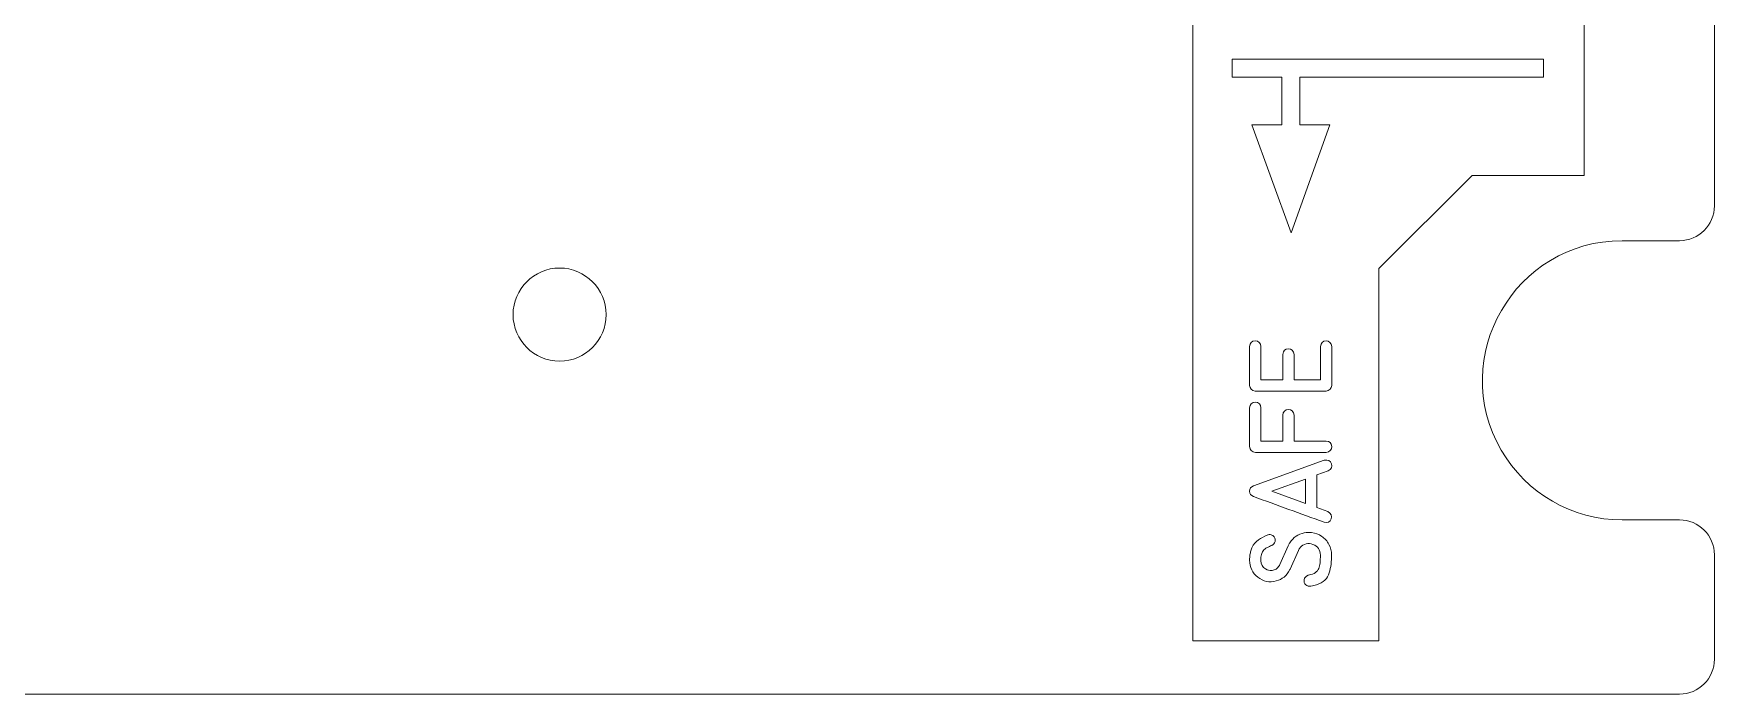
# Model space of a CAD drawing. Header units: millimetres. Extents: x -73 to 73, y -125 to 125.
# Drawn here: x 0 to 72.2, y 50.9 to 79.3 of the extents above; entities that cross this region are included whole.
import ezdxf

# ---------------------------------------------------------------- set-up
doc = ezdxf.new("R2010")
doc.units = ezdxf.units.MM
doc.header["$MEASUREMENT"] = 0
doc.layers.add('Layer 1', color=7, linetype='Continuous')

msp = doc.modelspace()

# ---------------------------------------------------------------- linework, layer by layer
at = {"layer": 'Layer 1', "color": 250, "lineweight": 9}
msp.add_ellipse((22.6024, 67.1854), major_axis=(2.0001, 0), ratio=0.99995, dxfattribs=at)
msp.add_open_spline([(31.5251, 125.474), (31.5251, 125.474), (70.7249, 125.474), (70.7249, 125.474), (70.7249, 125.474), (71.1229, 125.4742), (71.5029, 125.3163), (71.7846, 125.035), (71.7846, 125.035), (72.0662, 124.7537), (72.2246, 124.3721), (72.2249, 123.974), (72.2249, 123.974), (72.2249, 123.974), (72.2249, 119.4865), (72.2249, 119.4865), (72.2249, 119.4865), (72.2251, 119.0884), (72.0672, 118.7084), (71.7859, 118.4268), (71.7859, 118.4268), (71.5046, 118.1451), (71.1229, 117.9867), (70.7249, 117.9865), (70.7249, 117.9865), (70.7249, 117.9865), (68.2624, 117.9865), (68.2624, 117.9865), (68.2624, 117.9865), (66.1188, 117.9865), (64.138, 116.8429), (63.0662, 114.9865), (63.0662, 114.9865), (61.9944, 113.1301), (61.9944, 110.8429), (63.0662, 108.9865), (63.0662, 108.9865), (64.138, 107.1301), (66.1188, 105.9865), (68.2624, 105.9865), (68.2624, 105.9865), (68.2624, 105.9865), (70.7249, 105.9865), (70.7249, 105.9865), (70.7249, 105.9865), (71.1229, 105.9867), (71.5029, 105.8288), (71.7846, 105.5475), (71.7846, 105.5475), (72.0662, 105.2662), (72.2246, 104.8846), (72.2249, 104.4865), (72.2249, 104.4865), (72.2249, 104.4865), (72.2249, 92.9365), (72.2249, 92.9365), (72.2249, 92.9365), (72.2249, 92.9365), (72.2249, 83.4115), (72.2249, 83.4115), (72.2249, 83.4115), (72.2249, 83.4115), (72.2249, 71.8614), (72.2249, 71.8614), (72.2249, 71.8614), (72.2251, 71.0342), (71.552, 70.3616), (70.7249, 70.3614), (70.7249, 70.3614), (70.7249, 70.3614), (68.2624, 70.3614), (68.2624, 70.3614), (68.2624, 70.3614), (63.6528, 70.3614), (60.7614, 65.3534), (63.0662, 61.3614), (63.0662, 61.3614), (64.138, 59.505), (66.1188, 58.3614), (68.2624, 58.3614), (68.2624, 58.3614), (68.2624, 58.3614), (70.7249, 58.3614), (70.7249, 58.3614), (70.7249, 58.3614), (71.552, 58.3616), (72.2246, 57.6885), (72.2249, 56.8614), (72.2249, 56.8614), (72.2249, 56.8614), (72.2249, 52.3739), (72.2249, 52.3739), (72.2249, 52.3739), (72.2251, 51.5467), (71.552, 50.8741), (70.7249, 50.8739), (70.7249, 50.8739), (23.5763, 50.8621), (-23.5763, 50.8621), (-70.7249, 50.8739), (-70.7249, 50.8739), (-71.552, 50.8741), (-72.2251, 51.5467), (-72.2249, 52.3739), (-72.2249, 52.3739), (-72.2249, 52.3739), (-72.2249, 56.8614), (-72.2249, 56.8614), (-72.2249, 56.8614), (-72.2246, 57.6885), (-71.552, 58.3616), (-70.7249, 58.3614), (-70.7249, 58.3614), (-70.7249, 58.3614), (-68.2624, 58.3614), (-68.2624, 58.3614), (-68.2624, 58.3614), (-63.6528, 58.3614), (-60.7614, 63.3694), (-63.0662, 67.3614), (-63.0662, 67.3614), (-64.138, 69.2178), (-66.1188, 70.3614), (-68.2624, 70.3614), (-68.2624, 70.3614), (-68.2624, 70.3614), (-70.7249, 70.3614), (-70.7249, 70.3614), (-70.7249, 70.3614), (-71.552, 70.3616), (-72.2251, 71.0342), (-72.2249, 71.8614), (-72.2249, 71.8614), (-72.2249, 71.8614), (-72.2249, 83.4115), (-72.2249, 83.4115), (-72.2249, 83.4115), (-72.2249, 83.4115), (-72.2249, 92.9365), (-72.2249, 92.9365), (-72.2249, 92.9365), (-72.2249, 92.9365), (-72.2249, 104.4865), (-72.2249, 104.4865), (-72.2249, 104.4865), (-72.2246, 104.8846), (-72.0662, 105.2662), (-71.7846, 105.5475), (-71.7846, 105.5475), (-71.5029, 105.8288), (-71.1229, 105.9867), (-70.7249, 105.9865), (-70.7249, 105.9865), (-70.7249, 105.9865), (-68.2624, 105.9865), (-68.2624, 105.9865), (-68.2624, 105.9865), (-66.1188, 105.9865), (-64.138, 107.1301), (-63.0662, 108.9865), (-63.0662, 108.9865), (-61.9944, 110.8429), (-61.9944, 113.1301), (-63.0662, 114.9865), (-63.0662, 114.9865), (-64.138, 116.8429), (-66.1188, 117.9865), (-68.2624, 117.9865), (-68.2624, 117.9865), (-68.2624, 117.9865), (-70.7249, 117.9865), (-70.7249, 117.9865), (-70.7249, 117.9865), (-71.1229, 117.9867), (-71.5046, 118.1451), (-71.7859, 118.4268), (-71.7859, 118.4268), (-72.0672, 118.7084), (-72.2251, 119.0884), (-72.2249, 119.4865), (-72.2249, 119.4865), (-72.2249, 119.4865), (-72.2249, 123.974), (-72.2249, 123.974), (-72.2249, 123.974), (-72.2246, 124.3721), (-72.0662, 124.7537), (-71.7846, 125.035), (-71.7846, 125.035), (-71.5029, 125.3163), (-71.1229, 125.4742), (-70.7249, 125.474), (-70.7249, 125.474), (-70.7249, 125.474), (-31.5251, 125.474), (-31.5251, 125.474), (-31.5251, 125.474), (-31.5251, 125.474), (31.5251, 125.474), (31.5251, 125.474)], degree=3, knots=[0, 0, 0, 0, 0.0196078, 0.0196078, 0.0196078, 0.0196078, 0.0392157, 0.0392157, 0.0392157, 0.0392157, 0.0588235, 0.0588235, 0.0588235, 0.0588235, 0.0784314, 0.0784314, 0.0784314, 0.0784314, 0.0980392, 0.0980392, 0.0980392, 0.0980392, 0.1176471, 0.1176471, 0.1176471, 0.1176471, 0.1372549, 0.1372549, 0.1372549, 0.1372549, 0.1568627, 0.1568627, 0.1568627, 0.1568627, 0.1764706, 0.1764706, 0.1764706, 0.1764706, 0.1960784, 0.1960784, 0.1960784, 0.1960784, 0.2156863, 0.2156863, 0.2156863, 0.2156863, 0.2352941, 0.2352941, 0.2352941, 0.2352941, 0.254902, 0.254902, 0.254902, 0.254902, 0.2745098, 0.2745098, 0.2745098, 0.2745098, 0.2941176, 0.2941176, 0.2941176, 0.2941176, 0.3137255, 0.3137255, 0.3137255, 0.3137255, 0.3333333, 0.3333333, 0.3333333, 0.3333333, 0.3529412, 0.3529412, 0.3529412, 0.3529412, 0.372549, 0.372549, 0.372549, 0.372549, 0.3921569, 0.3921569, 0.3921569, 0.3921569, 0.4117647, 0.4117647, 0.4117647, 0.4117647, 0.4313725, 0.4313725, 0.4313725, 0.4313725, 0.4509804, 0.4509804, 0.4509804, 0.4509804, 0.4705882, 0.4705882, 0.4705882, 0.4705882, 0.4901961, 0.4901961, 0.4901961, 0.4901961, 0.5098039, 0.5098039, 0.5098039, 0.5098039, 0.5294118, 0.5294118, 0.5294118, 0.5294118, 0.5490196, 0.5490196, 0.5490196, 0.5490196, 0.5686275, 0.5686275, 0.5686275, 0.5686275, 0.5882353, 0.5882353, 0.5882353, 0.5882353, 0.6078431, 0.6078431, 0.6078431, 0.6078431, 0.627451, 0.627451, 0.627451, 0.627451, 0.6470588, 0.6470588, 0.6470588, 0.6470588, 0.6666667, 0.6666667, 0.6666667, 0.6666667, 0.6862745, 0.6862745, 0.6862745, 0.6862745, 0.7058824, 0.7058824, 0.7058824, 0.7058824, 0.7254902, 0.7254902, 0.7254902, 0.7254902, 0.745098, 0.745098, 0.745098, 0.745098, 0.7647059, 0.7647059, 0.7647059, 0.7647059, 0.7843137, 0.7843137, 0.7843137, 0.7843137, 0.8039216, 0.8039216, 0.8039216, 0.8039216, 0.8235294, 0.8235294, 0.8235294, 0.8235294, 0.8431373, 0.8431373, 0.8431373, 0.8431373, 0.8627451, 0.8627451, 0.8627451, 0.8627451, 0.8823529, 0.8823529, 0.8823529, 0.8823529, 0.9019608, 0.9019608, 0.9019608, 0.9019608, 0.9215686, 0.9215686, 0.9215686, 0.9215686, 0.9411765, 0.9411765, 0.9411765, 0.9411765, 0.9607843, 0.9607843, 0.9607843, 0.9607843, 1, 1, 1, 1], dxfattribs=at)
at = {"layer": 'Layer 1', "color": 114, "lineweight": 9}
msp.add_open_spline([(49.8117, 53.17), (49.8117, 53.17), (49.8117, 123.1701), (49.8117, 123.1701), (49.8117, 123.1701), (49.8117, 123.1701), (57.8117, 123.1701), (57.8117, 123.1701), (57.8117, 123.1701), (57.8117, 123.1701), (57.8117, 107.1701), (57.8117, 107.1701), (57.8117, 107.1701), (57.8117, 107.1701), (61.8117, 103.1701), (61.8117, 103.1701), (61.8117, 103.1701), (61.8117, 103.1701), (66.6314, 103.1701), (66.6314, 103.1701), (66.6314, 103.1701), (66.6314, 103.1701), (66.6314, 73.1701), (66.6314, 73.1701), (66.6314, 73.1701), (66.6314, 73.1701), (61.8117, 73.1701), (61.8117, 73.1701), (61.8117, 73.1701), (61.8117, 73.1701), (57.8117, 69.1701), (57.8117, 69.1701), (57.8117, 69.1701), (57.8117, 69.1701), (57.8117, 53.17), (57.8117, 53.17), (57.8117, 53.17), (57.8117, 53.17), (49.8117, 53.17), (49.8117, 53.17)], degree=3, knots=[0, 0, 0, 0, 0.0909091, 0.0909091, 0.0909091, 0.0909091, 0.1818182, 0.1818182, 0.1818182, 0.1818182, 0.2727273, 0.2727273, 0.2727273, 0.2727273, 0.3636364, 0.3636364, 0.3636364, 0.3636364, 0.4545455, 0.4545455, 0.4545455, 0.4545455, 0.5454545, 0.5454545, 0.5454545, 0.5454545, 0.6363636, 0.6363636, 0.6363636, 0.6363636, 0.7272727, 0.7272727, 0.7272727, 0.7272727, 0.8181818, 0.8181818, 0.8181818, 0.8181818, 1, 1, 1, 1], dxfattribs=at)
msp.add_open_spline([(49.8117, 53.17), (49.8117, 53.17), (49.8117, 123.1701), (49.8117, 123.1701), (49.8117, 123.1701), (49.8117, 123.1701), (57.8117, 123.1701), (57.8117, 123.1701), (57.8117, 123.1701), (57.8117, 123.1701), (57.8117, 107.1701), (57.8117, 107.1701), (57.8117, 107.1701), (57.8117, 107.1701), (61.8117, 103.1701), (61.8117, 103.1701), (61.8117, 103.1701), (61.8117, 103.1701), (66.6314, 103.1701), (66.6314, 103.1701), (66.6314, 103.1701), (66.6314, 103.1701), (66.6314, 73.1701), (66.6314, 73.1701), (66.6314, 73.1701), (66.6314, 73.1701), (61.8117, 73.1701), (61.8117, 73.1701), (61.8117, 73.1701), (61.8117, 73.1701), (57.8117, 69.1701), (57.8117, 69.1701), (57.8117, 69.1701), (57.8117, 69.1701), (57.8117, 53.17), (57.8117, 53.17), (57.8117, 53.17), (57.8117, 53.17), (49.8117, 53.17), (49.8117, 53.17)], degree=3, knots=[0, 0, 0, 0, 0.0909091, 0.0909091, 0.0909091, 0.0909091, 0.1818182, 0.1818182, 0.1818182, 0.1818182, 0.2727273, 0.2727273, 0.2727273, 0.2727273, 0.3636364, 0.3636364, 0.3636364, 0.3636364, 0.4545455, 0.4545455, 0.4545455, 0.4545455, 0.5454545, 0.5454545, 0.5454545, 0.5454545, 0.6363636, 0.6363636, 0.6363636, 0.6363636, 0.7272727, 0.7272727, 0.7272727, 0.7272727, 0.8181818, 0.8181818, 0.8181818, 0.8181818, 1, 1, 1, 1], dxfattribs=at)
at = {"layer": 'Layer 1', "color": 240, "lineweight": 9}
for points, knots in [([(52.3499, 75.3472), (52.3499, 75.3472), (54.0368, 70.692), (54.0368, 70.692), (54.0368, 70.692), (54.0368, 70.692), (55.6978, 75.3472), (55.6978, 75.3472), (55.6978, 75.3472), (55.6978, 75.3472), (54.4166, 75.3472), (54.4166, 75.3472), (54.4166, 75.3472), (54.4166, 75.3472), (54.4166, 77.384), (54.4166, 77.384), (54.4166, 77.384), (54.4166, 77.384), (64.8873, 77.384), (64.8873, 77.384), (64.8873, 77.384), (64.8873, 77.384), (64.8873, 78.17), (64.8873, 78.17), (64.8873, 78.17), (64.8873, 78.17), (51.5062, 78.17), (51.5062, 78.17), (51.5062, 78.17), (51.5062, 78.17), (51.5062, 77.384), (51.5062, 77.384), (51.5062, 77.384), (51.5062, 77.384), (53.631, 77.384), (53.631, 77.384), (53.631, 77.384), (53.631, 77.384), (53.631, 75.3472), (53.631, 75.3472), (53.631, 75.3472), (53.631, 75.3472), (52.3499, 75.3472), (52.3499, 75.3472)], [0, 0, 0, 0, 0.0833333, 0.0833333, 0.0833333, 0.0833333, 0.1666667, 0.1666667, 0.1666667, 0.1666667, 0.25, 0.25, 0.25, 0.25, 0.3333333, 0.3333333, 0.3333333, 0.3333333, 0.4166667, 0.4166667, 0.4166667, 0.4166667, 0.5, 0.5, 0.5, 0.5, 0.5833333, 0.5833333, 0.5833333, 0.5833333, 0.6666667, 0.6666667, 0.6666667, 0.6666667, 0.75, 0.75, 0.75, 0.75, 0.8333333, 0.8333333, 0.8333333, 0.8333333, 1, 1, 1, 1]), ([(52.7354, 65.8104), (52.7354, 65.8104), (52.7354, 64.3823), (52.7354, 64.3823), (52.7354, 64.3823), (52.7354, 64.3823), (53.6778, 64.3823), (53.6778, 64.3823), (53.6778, 64.3823), (53.6778, 64.3823), (53.6778, 65.4712), (53.6778, 65.4712), (53.6778, 65.4712), (53.7019, 65.634), (53.7837, 65.7152), (53.923, 65.7146), (53.923, 65.7146), (54.0629, 65.714), (54.1441, 65.6329), (54.167, 65.4712), (54.167, 65.4712), (54.167, 65.4712), (54.167, 64.3823), (54.167, 64.3823), (54.167, 64.3823), (54.167, 64.3823), (55.2988, 64.3823), (55.2988, 64.3823), (55.2988, 64.3823), (55.2988, 64.3823), (55.2988, 65.8104), (55.2988, 65.8104), (55.2988, 65.8104), (55.3229, 65.9721), (55.4035, 66.0532), (55.5416, 66.0532), (55.5416, 66.0532), (55.6792, 66.0532), (55.7598, 65.9721), (55.7827, 65.8104), (55.7827, 65.8104), (55.7827, 65.8104), (55.7827, 64.143), (55.7827, 64.143), (55.7827, 64.143), (55.7645, 63.9995), (55.6827, 63.9178), (55.5381, 63.8984), (55.5381, 63.8984), (55.5381, 63.8984), (52.4961, 63.8984), (52.4961, 63.8984), (52.4961, 63.8984), (52.3444, 63.9202), (52.2644, 64.0019), (52.255, 64.143), (52.255, 64.143), (52.255, 64.143), (52.255, 65.8104), (52.255, 65.8104), (52.255, 65.8104), (52.2679, 65.9721), (52.3485, 66.0532), (52.4972, 66.0526), (52.4972, 66.0526), (52.646, 66.0521), (52.7254, 65.9709), (52.7354, 65.8104)], [0, 0, 0, 0, 0.0555556, 0.0555556, 0.0555556, 0.0555556, 0.1111111, 0.1111111, 0.1111111, 0.1111111, 0.1666667, 0.1666667, 0.1666667, 0.1666667, 0.2222222, 0.2222222, 0.2222222, 0.2222222, 0.2777778, 0.2777778, 0.2777778, 0.2777778, 0.3333333, 0.3333333, 0.3333333, 0.3333333, 0.3888889, 0.3888889, 0.3888889, 0.3888889, 0.4444444, 0.4444444, 0.4444444, 0.4444444, 0.5, 0.5, 0.5, 0.5, 0.5555556, 0.5555556, 0.5555556, 0.5555556, 0.6111111, 0.6111111, 0.6111111, 0.6111111, 0.6666667, 0.6666667, 0.6666667, 0.6666667, 0.7222222, 0.7222222, 0.7222222, 0.7222222, 0.7777778, 0.7777778, 0.7777778, 0.7777778, 0.8333333, 0.8333333, 0.8333333, 0.8333333, 0.8888889, 0.8888889, 0.8888889, 0.8888889, 1, 1, 1, 1]), ([(55.5381, 61.265), (55.5381, 61.265), (52.4996, 61.265), (52.4996, 61.265), (52.4996, 61.265), (52.3479, 61.2856), (52.2668, 61.3673), (52.255, 61.5096), (52.255, 61.5096), (52.255, 61.5096), (52.255, 63.177), (52.255, 63.177), (52.255, 63.177), (52.2679, 63.3363), (52.3491, 63.4163), (52.499, 63.4163), (52.499, 63.4163), (52.6483, 63.4163), (52.7289, 63.3352), (52.7389, 63.1735), (52.7389, 63.1735), (52.7389, 63.1735), (52.7389, 61.7489), (52.7389, 61.7489), (52.7389, 61.7489), (52.7389, 61.7489), (53.6814, 61.7489), (53.6814, 61.7489), (53.6814, 61.7489), (53.6814, 61.7489), (53.6814, 62.8601), (53.6814, 62.8601), (53.6814, 62.8601), (53.6925, 63.0183), (53.7701, 63.0988), (53.9136, 63.1012), (53.9136, 63.1012), (54.0571, 63.1035), (54.1411, 63.023), (54.1652, 62.8601), (54.1652, 62.8601), (54.1652, 62.8601), (54.1652, 61.7489), (54.1652, 61.7489), (54.1652, 61.7489), (54.1652, 61.7489), (55.5381, 61.7489), (55.5381, 61.7489), (55.5381, 61.7489), (55.6969, 61.7377), (55.7768, 61.6595), (55.7792, 61.5155), (55.7792, 61.5155), (55.7815, 61.3714), (55.701, 61.2879), (55.5381, 61.265)], [0, 0, 0, 0, 0.0666667, 0.0666667, 0.0666667, 0.0666667, 0.1333333, 0.1333333, 0.1333333, 0.1333333, 0.2, 0.2, 0.2, 0.2, 0.2666667, 0.2666667, 0.2666667, 0.2666667, 0.3333333, 0.3333333, 0.3333333, 0.3333333, 0.4, 0.4, 0.4, 0.4, 0.4666667, 0.4666667, 0.4666667, 0.4666667, 0.5333333, 0.5333333, 0.5333333, 0.5333333, 0.6, 0.6, 0.6, 0.6, 0.6666667, 0.6666667, 0.6666667, 0.6666667, 0.7333333, 0.7333333, 0.7333333, 0.7333333, 0.8, 0.8, 0.8, 0.8, 0.8666667, 0.8666667, 0.8666667, 0.8666667, 1, 1, 1, 1]), ([(55.4505, 58.2629), (54.9437, 58.4464), (54.4375, 58.6304), (53.9318, 58.8144), (53.9318, 58.8144), (53.4262, 58.9991), (52.92, 59.1837), (52.4137, 59.3683), (52.4137, 59.3683), (52.3091, 59.4065), (52.2562, 59.4818), (52.255, 59.5941), (52.255, 59.5941), (52.2538, 59.707), (52.3067, 59.7828), (52.4137, 59.8216), (52.4137, 59.8216), (52.4137, 59.8216), (55.4587, 60.9258), (55.4587, 60.9258), (55.4587, 60.9258), (55.621, 60.9599), (55.7251, 60.9105), (55.7721, 60.7776), (55.7721, 60.7776), (55.8197, 60.6441), (55.7709, 60.5418), (55.6275, 60.4689), (55.6275, 60.4689), (55.6275, 60.4689), (55.1348, 60.292), (55.1348, 60.292), (55.1348, 60.292), (55.1348, 60.292), (55.1348, 58.8879), (55.1348, 58.8879), (55.1348, 58.8879), (55.1348, 58.8879), (55.6157, 58.7157), (55.6157, 58.7157), (55.6157, 58.7157), (55.7604, 58.6422), (55.8074, 58.5375), (55.7574, 58.4023), (55.7574, 58.4023), (55.708, 58.2665), (55.6051, 58.22), (55.4505, 58.2629)], [0, 0, 0, 0, 0.0769231, 0.0769231, 0.0769231, 0.0769231, 0.1538462, 0.1538462, 0.1538462, 0.1538462, 0.2307692, 0.2307692, 0.2307692, 0.2307692, 0.3076923, 0.3076923, 0.3076923, 0.3076923, 0.3846154, 0.3846154, 0.3846154, 0.3846154, 0.4615385, 0.4615385, 0.4615385, 0.4615385, 0.5384615, 0.5384615, 0.5384615, 0.5384615, 0.6153846, 0.6153846, 0.6153846, 0.6153846, 0.6923077, 0.6923077, 0.6923077, 0.6923077, 0.7692308, 0.7692308, 0.7692308, 0.7692308, 0.8461538, 0.8461538, 0.8461538, 0.8461538, 1, 1, 1, 1]), ([(54.6509, 60.1162), (54.6509, 60.1162), (53.204, 59.5923), (53.204, 59.5923), (53.204, 59.5923), (53.204, 59.5923), (54.6509, 59.0655), (54.6509, 59.0655), (54.6509, 59.0655), (54.6509, 59.0655), (54.6509, 60.1162), (54.6509, 60.1162)], [0, 0, 0, 0, 0.25, 0.25, 0.25, 0.25, 0.5, 0.5, 0.5, 0.5, 1, 1, 1, 1]), ([(53.204, 59.5923), (53.204, 59.5923), (54.6509, 60.1162), (54.6509, 60.1162), (54.6509, 60.1162), (54.6509, 60.1162), (53.204, 59.5923), (53.204, 59.5923)], [0, 0, 0, 0, 0.3333333, 0.3333333, 0.3333333, 0.3333333, 1, 1, 1, 1]), ([(53.9054, 57.2411), (53.9054, 57.2411), (53.9171, 57.2687), (53.9171, 57.2687), (53.9171, 57.2687), (53.9171, 57.2687), (53.9324, 57.2999), (53.9324, 57.2999), (53.9324, 57.2999), (53.9324, 57.2999), (53.9483, 57.3275), (53.9483, 57.3275), (53.9483, 57.3275), (53.9542, 57.3352), (53.9595, 57.3446), (53.9648, 57.354), (53.9648, 57.354), (53.9695, 57.364), (53.9753, 57.3734), (53.9806, 57.3828), (53.9806, 57.3828), (54.13, 57.6097), (54.3369, 57.7508), (54.6009, 57.8043), (54.6009, 57.8043), (54.7044, 57.8249), (54.8108, 57.8296), (54.9196, 57.8185), (54.9196, 57.8185), (55.076, 57.7996), (55.22, 57.745), (55.3529, 57.6538), (55.3529, 57.6538), (55.4858, 57.5627), (55.5881, 57.448), (55.6604, 57.3105), (55.6604, 57.3105), (55.7386, 57.1623), (55.7774, 57.0088), (55.7774, 56.8501), (55.7774, 56.8501), (55.7774, 56.5838), (55.7433, 56.3298), (55.6751, 56.0869), (55.6751, 56.0869), (55.6069, 55.8447), (55.4241, 55.6719), (55.1265, 55.569), (55.1265, 55.569), (55.0883, 55.5548), (55.0495, 55.5449), (55.0095, 55.5378), (55.0095, 55.5378), (54.969, 55.5307), (54.929, 55.5225), (54.8884, 55.5137), (54.8884, 55.5137), (54.8061, 55.4966), (54.7332, 55.5166), (54.6697, 55.5748), (54.6697, 55.5748), (54.6068, 55.6325), (54.5827, 55.7048), (54.5974, 55.7906), (54.5974, 55.7906), (54.6162, 55.8817), (54.6721, 55.9447), (54.7661, 55.9805), (54.7661, 55.9805), (54.7661, 55.9805), (54.782, 55.9858), (54.782, 55.9858), (54.782, 55.9858), (55.0313, 56.0405), (55.1801, 56.1369), (55.2283, 56.2739), (55.2283, 56.2739), (55.2765, 56.4115), (55.2982, 56.602), (55.2935, 56.8466), (55.2935, 56.8466), (55.2935, 57.0718), (55.1877, 57.2264), (54.9766, 57.3105), (54.9766, 57.3105), (54.8825, 57.3469), (54.7844, 57.3528), (54.6826, 57.3275), (54.6826, 57.3275), (54.5815, 57.3022), (54.4963, 57.2523), (54.4287, 57.1776), (54.4287, 57.1776), (54.3998, 57.1441), (54.3734, 57.1006), (54.3481, 57.0465), (54.3481, 57.0465), (54.3481, 57.0465), (53.9983, 56.2492), (53.9983, 56.2492), (53.9983, 56.2492), (53.9983, 56.2492), (53.9842, 56.2233), (53.9842, 56.2233), (53.9842, 56.2233), (53.8466, 55.9623), (53.6508, 55.8006), (53.3968, 55.7377), (53.3968, 55.7377), (53.1028, 55.6607), (52.8394, 55.7142), (52.6054, 55.8988), (52.6054, 55.8988), (52.372, 56.0828), (52.255, 56.3251), (52.255, 56.6243), (52.255, 56.6243), (52.255, 56.6243), (52.2603, 56.8142), (52.2603, 56.8142), (52.2603, 56.8142), (52.2715, 56.876), (52.2826, 56.9359), (52.2938, 56.993), (52.2938, 56.993), (52.3044, 57.0506), (52.3232, 57.1088), (52.3497, 57.167), (52.3497, 57.167), (52.4173, 57.3116), (52.5108, 57.4228), (52.6289, 57.4998), (52.6289, 57.4998), (52.7471, 57.5768), (52.8753, 57.6462), (53.0129, 57.7079), (53.0129, 57.7079), (53.0258, 57.7138), (53.0405, 57.7191), (53.0576, 57.7238), (53.0576, 57.7238), (53.114, 57.7361), (53.1651, 57.7303), (53.211, 57.7062), (53.211, 57.7062), (53.2398, 57.6926), (53.2616, 57.6779), (53.2763, 57.6632), (53.2763, 57.6632), (53.2916, 57.6485), (53.3016, 57.6362), (53.3074, 57.6274), (53.3074, 57.6274), (53.3498, 57.5674), (53.3627, 57.5021), (53.3451, 57.431), (53.3451, 57.431), (53.3292, 57.3593), (53.2833, 57.3052), (53.2075, 57.267), (53.2075, 57.267), (53.141, 57.237), (53.0728, 57.2052), (53.0035, 57.1717), (53.0035, 57.1717), (52.9341, 57.1376), (52.8765, 57.09), (52.83, 57.0294), (52.83, 57.0294), (52.8118, 57.0041), (52.7983, 56.9795), (52.79, 56.9559), (52.79, 56.9559), (52.7812, 56.9324), (52.7718, 56.9065), (52.7612, 56.8777), (52.7612, 56.8777), (52.7612, 56.8777), (52.7424, 56.766), (52.7424, 56.766), (52.7424, 56.766), (52.7424, 56.766), (52.7371, 56.6073), (52.7371, 56.6073), (52.7371, 56.6073), (52.7395, 56.4532), (52.8059, 56.3356), (52.937, 56.2545), (52.937, 56.2545), (53.0211, 56.1992), (53.1146, 56.1787), (53.2181, 56.1922), (53.2181, 56.1922), (53.3451, 56.2081), (53.4438, 56.268), (53.5144, 56.3715), (53.5144, 56.3715), (53.5173, 56.3762), (53.5214, 56.3809), (53.5256, 56.3868), (53.5256, 56.3868), (53.5291, 56.3927), (53.5332, 56.3991), (53.5367, 56.4056), (53.5367, 56.4056), (53.5367, 56.4056), (53.545, 56.425), (53.545, 56.425), (53.545, 56.425), (53.545, 56.425), (53.5538, 56.4456), (53.5538, 56.4456), (53.5538, 56.4456), (53.5538, 56.4456), (53.9054, 57.2411), (53.9054, 57.2411)], [0, 0, 0, 0, 0.0181818, 0.0181818, 0.0181818, 0.0181818, 0.0363636, 0.0363636, 0.0363636, 0.0363636, 0.0545455, 0.0545455, 0.0545455, 0.0545455, 0.0727273, 0.0727273, 0.0727273, 0.0727273, 0.0909091, 0.0909091, 0.0909091, 0.0909091, 0.1090909, 0.1090909, 0.1090909, 0.1090909, 0.1272727, 0.1272727, 0.1272727, 0.1272727, 0.1454545, 0.1454545, 0.1454545, 0.1454545, 0.1636364, 0.1636364, 0.1636364, 0.1636364, 0.1818182, 0.1818182, 0.1818182, 0.1818182, 0.2, 0.2, 0.2, 0.2, 0.2181818, 0.2181818, 0.2181818, 0.2181818, 0.2363636, 0.2363636, 0.2363636, 0.2363636, 0.2545455, 0.2545455, 0.2545455, 0.2545455, 0.2727273, 0.2727273, 0.2727273, 0.2727273, 0.2909091, 0.2909091, 0.2909091, 0.2909091, 0.3090909, 0.3090909, 0.3090909, 0.3090909, 0.3272727, 0.3272727, 0.3272727, 0.3272727, 0.3454545, 0.3454545, 0.3454545, 0.3454545, 0.3636364, 0.3636364, 0.3636364, 0.3636364, 0.3818182, 0.3818182, 0.3818182, 0.3818182, 0.4, 0.4, 0.4, 0.4, 0.4181818, 0.4181818, 0.4181818, 0.4181818, 0.4363636, 0.4363636, 0.4363636, 0.4363636, 0.4545455, 0.4545455, 0.4545455, 0.4545455, 0.4727273, 0.4727273, 0.4727273, 0.4727273, 0.4909091, 0.4909091, 0.4909091, 0.4909091, 0.5090909, 0.5090909, 0.5090909, 0.5090909, 0.5272727, 0.5272727, 0.5272727, 0.5272727, 0.5454545, 0.5454545, 0.5454545, 0.5454545, 0.5636364, 0.5636364, 0.5636364, 0.5636364, 0.5818182, 0.5818182, 0.5818182, 0.5818182, 0.6, 0.6, 0.6, 0.6, 0.6181818, 0.6181818, 0.6181818, 0.6181818, 0.6363636, 0.6363636, 0.6363636, 0.6363636, 0.6545455, 0.6545455, 0.6545455, 0.6545455, 0.6727273, 0.6727273, 0.6727273, 0.6727273, 0.6909091, 0.6909091, 0.6909091, 0.6909091, 0.7090909, 0.7090909, 0.7090909, 0.7090909, 0.7272727, 0.7272727, 0.7272727, 0.7272727, 0.7454545, 0.7454545, 0.7454545, 0.7454545, 0.7636364, 0.7636364, 0.7636364, 0.7636364, 0.7818182, 0.7818182, 0.7818182, 0.7818182, 0.8, 0.8, 0.8, 0.8, 0.8181818, 0.8181818, 0.8181818, 0.8181818, 0.8363636, 0.8363636, 0.8363636, 0.8363636, 0.8545455, 0.8545455, 0.8545455, 0.8545455, 0.8727273, 0.8727273, 0.8727273, 0.8727273, 0.8909091, 0.8909091, 0.8909091, 0.8909091, 0.9090909, 0.9090909, 0.9090909, 0.9090909, 0.9272727, 0.9272727, 0.9272727, 0.9272727, 0.9454545, 0.9454545, 0.9454545, 0.9454545, 0.9636364, 0.9636364, 0.9636364, 0.9636364, 1, 1, 1, 1])]:
    msp.add_open_spline(points, degree=3, knots=knots, dxfattribs=at)

doc.saveas('drawing.dxf')
